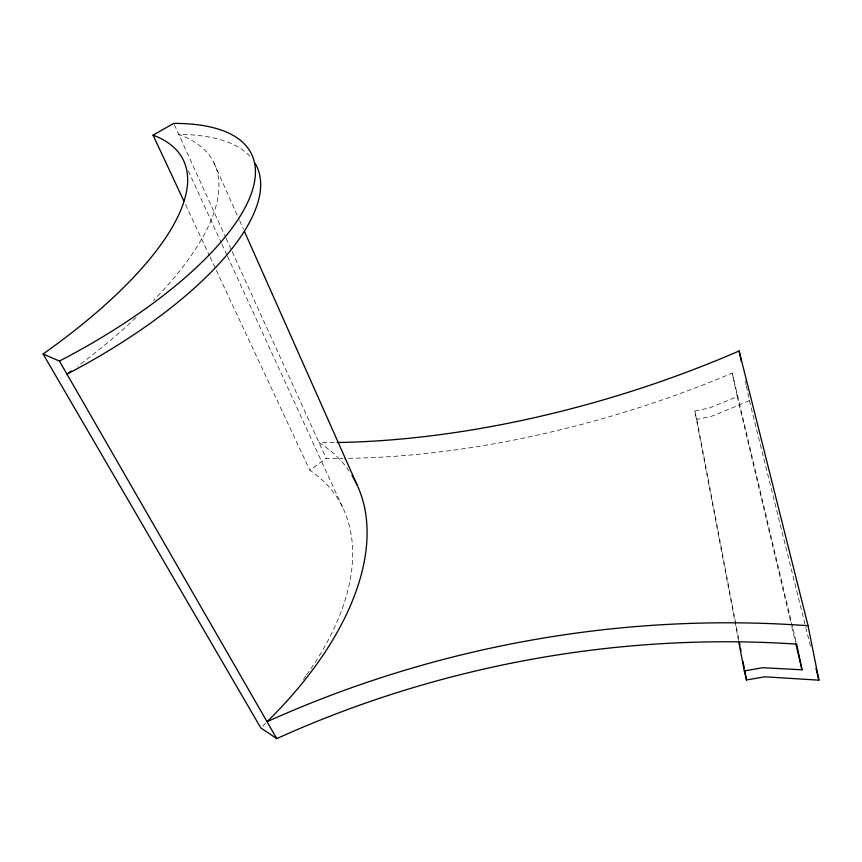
<?xml version="1.0" encoding="UTF-8"?>
<svg xmlns="http://www.w3.org/2000/svg" width="862" height="862" viewBox="0 0 862 862"><rect width="100%" height="100%" fill="white"/><g stroke="black" fill="none" stroke-linecap="round" stroke-linejoin="round"><path stroke-width="0.65" stroke-dasharray="4.31 3.23" d="M306.656 674.817A282.898 160.138 -33.2 0 0 309.824 470.243L326.224 458.293A504.098 222.924 -17 0 0 342.893 458.368M738.518 640.563L694.815 411.023L709.307 407.974A499.13 226.857 -16.9 0 0 737.236 396.595L732.226 373.095A504.098 222.924 -17 0 1 344.186 458.358M694.815 411.023L696.808 419.395L711.236 416.378A497.32 228.236 -16.8 0 0 749.38 400.571L747.494 391.434M185.556 204.606L209.498 255.777M210.069 256.995L215.769 269.181M216.34 270.399L309.824 470.243M188.325 170.935L221.372 242.987M221.933 244.205L226.975 255.195M227.536 256.423L342.936 507.987M174.318 124.624L225.542 237.125M226.092 238.343L231.662 250.573M232.212 251.801L326.224 458.293M213.991 162.961L239.108 219.465M239.658 220.694L243.472 229.292M749.38 400.571L810.776 647.502M732.226 373.095L796.65 644.108M737.236 396.595L791.467 625.338M791.779 626.652L795.497 642.33M745.328 380.993L746.147 384.905M746.417 386.208L747.225 390.13M696.808 419.395L738.96 640.272M249.948 156.334A281.497 104.216 -26 0 0 178.779 134.418A375.627 131.52 -27.4 0 1 153.458 300.536M136.013 317.636A375.627 131.52 -27.4 0 1 77.483 366.382M349.175 471.126A311.182 173.294 -33 0 0 319.048 442.529A507.826 219.918 -17 0 0 335.727 442.508M305.881 675.894A282.898 160.138 -33.2 0 1 301.948 681.26M265.41 723.38A282.898 160.138 -33.2 0 1 262.673 726.106"/><path stroke-width="1.29" d="M153.059 135.151L173.758 123.395A283.286 102.632 -25.9 0 1 247.103 203.604A283.286 102.632 -25.9 0 1 59.424 361.059L43.1 354.013A346.718 118.428 -27.2 0 0 153.059 135.151L183.843 200.943M43.1 354.013L260.82 727.927L276.767 738.605C438.93 665.238 619.035 632.342 796.65 644.108L802.005 669.785L762.762 667.716L744.294 670.905L738.777 641.878M744.294 670.905L746.524 679.956L764.896 676.81L818.9 680.161L808.06 625.726L739.122 350.963A507.826 219.918 -17 0 1 337.031 442.497M808.06 625.726C623.409 612.203 435.806 645.584 267.048 721.72A311.182 173.294 -33 0 0 352.019 475.512M59.424 361.059L276.767 738.605M244.571 231.749L357.03 484.81M815.98 668.406L818.9 680.161M795.809 643.645L802.005 669.785M739.122 350.963L741.288 361.404M739.456 642.923L739.962 645.563M740.469 648.213L740.975 650.853M742.99 661.434L744.251 668.05M744.757 670.69L746.524 679.956M255.184 163.392A281.497 104.216 -26 0 1 66.956 374.14A375.627 131.52 -27.4 0 0 71.212 371.037"/></g></svg>
